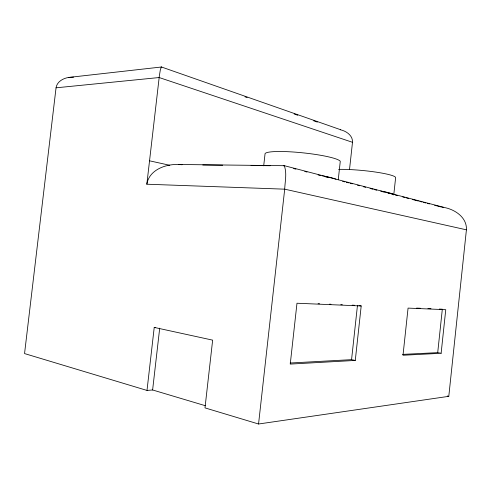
<?xml version="1.0" encoding="UTF-8"?>
<svg xmlns="http://www.w3.org/2000/svg" width="491" height="491" viewBox="0 0 491 491"><rect width="100%" height="100%" fill="white"/><g stroke="black" fill="none" stroke-linecap="round" stroke-linejoin="round"><path stroke-width="0.74" d="M340.644 129.722L161.478 66.997L68.85 77.418C63.229 78.229 56.907 81.672 56.048 87.815L24.55 353.575L146.999 390.431L154.229 327.405L212.646 340.14L204.993 407.886L258.554 424.003L448.792 396.335L466.413 229.831C467.174 216.819 453.549 208.485 442.053 207.141M349.518 169.487L352.495 142.298C352.955 135.553 346.229 130.987 340.312 129.759M402.503 354.398L437.708 352.648L442.323 309.201L439.298 309.072M441.127 353.281L445.754 309.692L408.064 308.109L403.007 355.238L441.127 353.281L437.708 352.648M393.757 194.933L395.629 177.625A33.695 3.989 5.5 0 0 375.044 171.985A33.695 3.989 5.5 0 0 338.581 169.377M338.256 179.737L340.275 161.312A37.936 5.045 6 0 0 302.456 152.793A37.936 5.045 6 0 0 265.066 153.64L263.698 165.811M290.163 363.009L351.562 359.658L357.466 305.39M361.198 305.954L296.981 303.235L290.249 364.089L355.281 360.431L361.198 305.954L358.958 305.617M258.554 424.003L284.7 189.17C285.013 181.48 287.088 173.065 284.283 165.7L178.472 164.485C165.602 163.951 149.111 169.886 146.834 184.217L284.7 189.17L466.413 229.831M146.999 390.431L152.615 389.977L159.698 328.172M146.834 184.217L159.385 75.651L160.385 69.581L161.294 67.003M283.264 165.854L283.798 165.547L443.692 207.306M68.85 77.418L73.601 77.142M56.048 87.815L159.158 77.535L352.495 142.298M154.229 327.405L155.616 327.411M202.758 165.013L222.693 165.221M251.061 165.516L270.228 165.719M318.076 303.696L319.592 303.757M329.443 304.181L330.952 304.248M340.803 304.672L342.319 304.739M352.164 305.163L354.434 305.261M416.595 308.103L420.376 308.268M427.943 308.587L430.975 308.716M178.472 164.485L182.1 164.749M351.562 359.658L355.281 360.431M149.54 160.809L169.757 165.283M447.301 395.998L448.792 396.335M293.655 168.56L295.877 169.137M304.782 171.457L307.01 172.04M318.143 174.937L320.371 175.514M325.564 176.87L327.792 177.447M342.638 181.314L344.86 181.897M346.345 182.284L348.573 182.861M350.058 183.247L352.286 183.83M357.479 185.181L359.707 185.764M363.414 186.727L365.642 187.31M370.097 188.47L373.062 189.238M374.547 189.624L376.775 190.207M381.973 191.558L384.195 192.141M387.908 193.104L390.136 193.687M391.622 194.074L393.843 194.651M395.329 195.037L397.557 195.621M402.749 196.971L404.977 197.554M406.462 197.941L408.69 198.517M412.397 199.487L418.338 201.034M419.823 201.42L422.045 201.997M423.53 202.384L425.758 202.967M427.244 203.354L429.472 203.931M434.664 205.281L441.348 207.024M152.615 389.977L205.434 405.732M244.972 96.819L247.145 97.58M294.177 113.998L297.791 115.262M313.712 120.823L317.327 122.087M161.478 66.997L161.766 67.764M380.654 191.073A33.707 3.247 5.7 0 1 393.622 194.632M322.071 175.766A37.96 4.106 6.1 0 1 323.459 176.017M324.128 176.146A37.96 4.106 6.1 0 1 335.954 179.172"/></g></svg>
